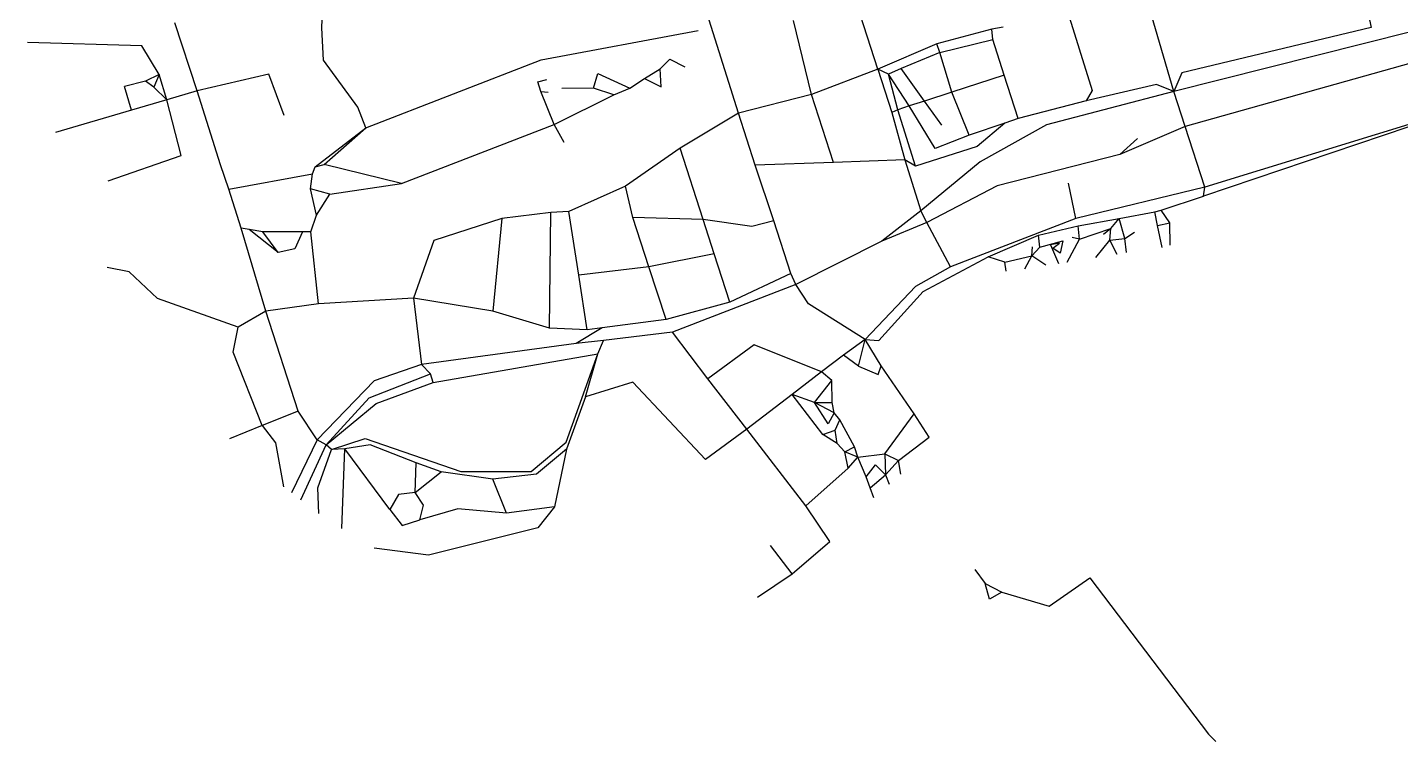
# Model space of a CAD drawing. Header units: metres. Extents: x 627742 to 631799, y 4832048 to 4835397.
# Drawn here: x 627921 to 630010, y 4832048 to 4833134 of the extents above; entities that cross this region are included whole.
import ezdxf

# ---------------------------------------------------------------- set-up
doc = ezdxf.new("R2010")
doc.units = ezdxf.units.M

msp = doc.modelspace()

# ---------------------------------------------------------------- linework, layer by layer
at = {"layer": 'ROADS'}
for points in [[(628369, 4833133.3), (628370.1, 4833170.5), (628310.5, 4833186.1), (628271.7, 4833244.6)], [(629664.8, 4833036.6), (629615.5, 4833206.8)], [(629951.4, 4833197.5), (629965.3, 4833134), (629677, 4833064.8), (629664.8, 4833036.6)], [(629002.6, 4833003.5), (628949.2, 4833172.5)], [(629214.7, 4833070.3), (629182.9, 4833169.6)], [(629501.2, 4833164.9), (629540.7, 4833038.3), (629531.6, 4833022.6)], [(628178.9, 4833037.5), (628145.2, 4833140.8)], [(629113.9, 4833031.9), (629086.6, 4833144.5)], [(630098.3, 4833145.7), (629664.8, 4833036.6)], [(628423.6, 4833012.6), (628371.3, 4833084.2), (628369, 4833133.3)], [(628435.5, 4832981.2), (628702.3, 4833084.5), (628941.3, 4833129.5)], [(629388.2, 4833131.2), (629304.3, 4833109)], [(629309, 4833096), (629389.4, 4833115.9)], [(629405.2, 4833134.2), (629388.2, 4833131.2)], [(629389.4, 4833115.9), (629388.2, 4833131.2)], [(629407.1, 4833061.6), (629389.4, 4833115.9)], [(628121.4, 4833062.4), (628095.1, 4833106.1), (627920.9, 4833111.1)], [(629304.3, 4833109), (629214.7, 4833070.3)], [(629309, 4833096), (629250.1, 4833071.7)], [(629309, 4833096), (629304.3, 4833109)], [(629327.2, 4833035.6), (629309, 4833096)], [(630112.5, 4833103.9), (629682.3, 4832983.3)], [(628883.7, 4833071.3), (628898.3, 4833085.6), (628920.8, 4833074.3)], [(628100.4, 4833052.2), (628068.3, 4833044.3)], [(628121.4, 4833062.4), (628100.4, 4833052.2)], [(628113.1, 4833043.3), (628100.4, 4833052.2)], [(628121.4, 4833062.4), (628113.1, 4833043.3)], [(628132.8, 4833024), (628121.4, 4833062.4)], [(628311.5, 4833000), (628288.1, 4833063), (628178.9, 4833037.5)], [(628702.2, 4833036.6), (628697.4, 4833051.2), (628710.9, 4833054.9)], [(628781.9, 4833041.4), (628788.5, 4833064.2), (628837.5, 4833041.8)], [(628837.5, 4833041.8), (628859.9, 4833056.2)], [(628859.9, 4833056.2), (628885.1, 4833043.7), (628883.7, 4833071.3)], [(628859.9, 4833056.2), (628883.7, 4833071.3)], [(629214.7, 4833070.3), (629113.9, 4833031.9)], [(629214.7, 4833070.3), (629235.8, 4833004.6)], [(629230.8, 4833062.7), (629214.7, 4833070.3)], [(629250.1, 4833071.7), (629230.8, 4833062.7)], [(629245.3, 4833008.8), (629230.8, 4833062.7)], [(629262.1, 4833015), (629230.8, 4833062.7)], [(629285.5, 4833022), (629250.1, 4833071.7)], [(629407.1, 4833061.6), (629327.2, 4833035.6)], [(629428.4, 4832995.7), (629407.1, 4833061.6)], [(628079.2, 4833008.3), (628068.3, 4833044.3)], [(628132.8, 4833024), (628113.1, 4833043.3)], [(628178.9, 4833037.5), (628132.8, 4833024)], [(628214.6, 4832924.9), (628178.9, 4833037.5)], [(628722.4, 4832986.5), (628702.2, 4833036.6)], [(628702.2, 4833036.6), (628713, 4833035.8)], [(628722.4, 4832986.5), (628813, 4833031.5)], [(628781.9, 4833041.4), (628733.9, 4833041.3)], [(628813, 4833031.5), (628781.9, 4833041.4)], [(628813, 4833031.5), (628837.5, 4833041.8)], [(629113.9, 4833031.9), (629002.6, 4833003.5)], [(629147.1, 4832928.6), (629113.9, 4833031.9)], [(629327.2, 4833035.6), (629285.5, 4833022)], [(629353.4, 4832969.9), (629327.2, 4833035.6)], [(629664.8, 4833036.6), (629471.4, 4832986), (629370.4, 4832929.5)], [(629664.8, 4833036.6), (629638.8, 4833047.4), (629531.6, 4833022.6)], [(629682.3, 4832983.3), (629664.8, 4833036.6)], [(628043.8, 4832900.5), (628154.9, 4832939.1), (628132.8, 4833024)], [(628132.8, 4833024), (628079.2, 4833008.3)], [(628435.5, 4832981.2), (628423.6, 4833012.6)], [(629262.1, 4833015), (629245.3, 4833008.8)], [(629285.5, 4833022), (629262.1, 4833015)], [(629353.4, 4832969.9), (629301.9, 4832950), (629262.1, 4833015)], [(629312.3, 4832985.4), (629285.5, 4833022)], [(629531.6, 4833022.6), (629428.4, 4832995.7)], [(630139.5, 4833022.6), (629710.1, 4832877.1)], [(630139.5, 4833022.6), (629712.2, 4832890.9)], [(628079.2, 4833008.3), (627963.6, 4832974.2)], [(629002.6, 4833003.5), (628913.8, 4832950.5)], [(629028.1, 4832924.3), (629002.6, 4833003.5)], [(629245.3, 4833008.8), (629235.8, 4833004.6)], [(629235.8, 4833004.6), (629255.9, 4832932.4)], [(629272, 4832923.2), (629245.3, 4833008.8)], [(629428.4, 4832995.7), (629408, 4832988.2)], [(628358.7, 4832922), (628435.5, 4832981.2)], [(628372.3, 4832925.4), (628435.5, 4832981.2)], [(628489.9, 4832896.7), (628722.4, 4832986.5)], [(628737.4, 4832959.1), (628722.4, 4832986.5)], [(629408, 4832988.2), (629366, 4832952.7), (629272, 4832923.2)], [(629408, 4832988.2), (629353.4, 4832969.9)], [(629682.3, 4832983.3), (629583, 4832940.5)], [(629712.2, 4832890.9), (629682.3, 4832983.3)], [(628913.8, 4832950.5), (628830.7, 4832892.7)], [(628948.7, 4832842), (628913.8, 4832950.5)], [(629610, 4832965), (629583, 4832940.5)], [(629147.1, 4832928.6), (629028.1, 4832924.3)], [(629255.9, 4832932.4), (629147.1, 4832928.6)], [(629255.9, 4832932.4), (629280.3, 4832855.2)], [(629272, 4832923.2), (629255.9, 4832932.4)], [(629370.4, 4832929.5), (629280.3, 4832855.2)], [(629583, 4832940.5), (629396.2, 4832893)], [(628227, 4832887.9), (628214.6, 4832924.9)], [(628227, 4832887.9), (628354.4, 4832911.2)], [(628351.7, 4832888.4), (628354.4, 4832911.2)], [(628354.4, 4832911.2), (628358.7, 4832922)], [(628358.7, 4832922), (628372.3, 4832925.4)], [(628489.9, 4832896.7), (628372.3, 4832925.4)], [(629056.2, 4832839.8), (629028.1, 4832924.3)], [(628245.8, 4832828.6), (628227, 4832887.9)], [(628360.8, 4832848.4), (628351.7, 4832888.4)], [(628380.9, 4832880.5), (628351.7, 4832888.4)], [(628380.9, 4832880.5), (628489.9, 4832896.7)], [(628830.7, 4832892.7), (628744.3, 4832854)], [(628841.7, 4832845), (628830.7, 4832892.7)], [(629396.2, 4832893), (629289.4, 4832837.2)], [(629516.1, 4832843.4), (629504.8, 4832897.2)], [(629712.2, 4832890.9), (629516.1, 4832843.4)], [(629710.1, 4832877.1), (629712.2, 4832890.9)], [(628360.8, 4832848.4), (628380.9, 4832880.5)], [(629645.7, 4832856.2), (629710.1, 4832877.1)], [(628352.2, 4832822.9), (628360.8, 4832848.4)], [(628642.7, 4832843.5), (628538.9, 4832809.7), (628508.4, 4832722.2)], [(628642.7, 4832843.5), (628628.9, 4832702.2)], [(628717.4, 4832852.6), (628642.7, 4832843.5)], [(628715.1, 4832676.4), (628717.4, 4832852.6)], [(628744.3, 4832854), (628717.4, 4832852.6)], [(628759.8, 4832757.2), (628744.3, 4832854)], [(628866.3, 4832769.8), (628841.7, 4832845)], [(628948.7, 4832842), (628841.7, 4832845)], [(628965.7, 4832789.6), (628948.7, 4832842)], [(629056.2, 4832839.8), (629023.1, 4832831.2), (628948.7, 4832842)], [(629280.3, 4832855.2), (629220.7, 4832808.8)], [(629289.4, 4832837.2), (629280.3, 4832855.2)], [(629516.1, 4832843.4), (629325.2, 4832769.8)], [(629519.5, 4832832.2), (629581.8, 4832843.5)], [(629569.1, 4832827.9), (629581.8, 4832843.5)], [(629581.8, 4832843.5), (629635.9, 4832853.4)], [(629590.3, 4832812.9), (629581.8, 4832843.5)], [(629635.9, 4832853.4), (629645.7, 4832856.2)], [(629640.2, 4832832.8), (629635.9, 4832853.4)], [(629658.7, 4832837), (629645.7, 4832856.2)], [(628283.6, 4832702.6), (628245.8, 4832828.6)], [(628258.3, 4832826.6), (628245.8, 4832828.6)], [(628302.3, 4832791.4), (628258.3, 4832826.6)], [(628278.9, 4832823.1), (628258.3, 4832826.6)], [(628339.3, 4832823.2), (628278.9, 4832823.1)], [(628302.3, 4832791.4), (628278.9, 4832823.1)], [(628339.3, 4832823.2), (628327.8, 4832797.1), (628302.3, 4832791.4)], [(628352.2, 4832822.9), (628339.3, 4832823.2)], [(628363.9, 4832713.5), (628352.2, 4832822.9)], [(629082.2, 4832759.7), (629056.2, 4832839.8)], [(629289.4, 4832837.2), (629220.7, 4832808.8)], [(629325.2, 4832769.8), (629289.4, 4832837.2)], [(629459.1, 4832817.9), (629519.5, 4832832.2)], [(629521.4, 4832811.9), (629519.5, 4832832.2)], [(629521.4, 4832811.9), (629569.1, 4832827.9)], [(629569.1, 4832827.9), (629558.1, 4832819.1)], [(629567.6, 4832810.5), (629569.1, 4832827.9)], [(629590.3, 4832812.9), (629605.2, 4832822.5)], [(629640.2, 4832832.8), (629658.7, 4832837)], [(629647.1, 4832799), (629640.2, 4832832.8)], [(629659.7, 4832802.9), (629658.7, 4832837)], [(629220.7, 4832808.8), (629089.9, 4832742.8)], [(629382.5, 4832784.8), (629459.1, 4832817.9)], [(629449.1, 4832786.7), (629450.2, 4832800.5)], [(629461.3, 4832799.6), (629459.1, 4832817.9)], [(629461.3, 4832799.6), (629496.3, 4832809.6), (629492.2, 4832790.8), (629480.8, 4832798), (629491, 4832806), (629477.4, 4832803.5), (629489.4, 4832775.1)], [(629502.5, 4832777.1), (629521.4, 4832811.9)], [(629521.4, 4832811.9), (629510.1, 4832814.4)], [(629546.5, 4832783.8), (629567.6, 4832810.5)], [(629567.6, 4832810.5), (629590.3, 4832812.9)], [(629578.8, 4832788.8), (629567.6, 4832810.5)], [(629593.2, 4832791.5), (629590.3, 4832812.9)], [(628965.7, 4832789.6), (628866.3, 4832769.8)], [(628989.6, 4832716.1), (628965.7, 4832789.6)], [(629195.5, 4832659.1), (629216.3, 4832657.9), (629283.7, 4832732.5), (629382.5, 4832784.8)], [(629408.1, 4832776.7), (629382.5, 4832784.8)], [(629408.1, 4832776.7), (629449.1, 4832786.7)], [(629438.4, 4832767), (629449.1, 4832786.7)], [(629449.1, 4832786.7), (629461.3, 4832799.6)], [(629470.1, 4832772.2), (629449.1, 4832786.7)], [(628241.6, 4832678.2), (628118.8, 4832721.8), (628075.8, 4832762.3), (628042, 4832769)], [(628866.3, 4832769.8), (628759.8, 4832757.2)], [(628892.4, 4832689.7), (628866.3, 4832769.8)], [(629082.2, 4832759.7), (628989.6, 4832716.1)], [(629089.9, 4832742.8), (629082.2, 4832759.7)], [(629325.2, 4832769.8), (629271.9, 4832739.8), (629195.5, 4832659.1)], [(629409.9, 4832763), (629408.1, 4832776.7)], [(628772.5, 4832674.1), (628759.8, 4832757.2)], [(629089.9, 4832742.8), (628902.2, 4832670.4)], [(629195.5, 4832659.1), (629109.4, 4832713.6), (629089.9, 4832742.8)], [(628508.4, 4832722.2), (628363.9, 4832713.5)], [(628508.4, 4832722.2), (628520.6, 4832621.1)], [(628628.9, 4832702.2), (628508.4, 4832722.2)], [(628283.6, 4832702.6), (628241.6, 4832678.2)], [(628363.9, 4832713.5), (628283.6, 4832702.6)], [(628332.6, 4832550.1), (628283.6, 4832702.6)], [(628715.1, 4832676.4), (628628.9, 4832702.2)], [(628989.6, 4832716.1), (628892.4, 4832689.7)], [(628278.2, 4832528.2), (628234, 4832640.2), (628241.6, 4832678.2)], [(628772.5, 4832674.1), (628715.1, 4832676.4)], [(628795.4, 4832677.1), (628755.5, 4832653.1)], [(628795.4, 4832677.1), (628772.5, 4832674.1)], [(628892.4, 4832689.7), (628795.4, 4832677.1)], [(628797.4, 4832657.7), (628755.5, 4832653.1)], [(628788.8, 4832637.6), (628797.4, 4832657.7)], [(628902.2, 4832670.4), (628797.4, 4832657.7)], [(628956.1, 4832599.3), (628902.2, 4832670.4)], [(629195.5, 4832659.1), (629162.4, 4832635.3)], [(629185.1, 4832618.8), (629195.5, 4832659.1)], [(629219.9, 4832619.4), (629195.5, 4832659.1)], [(628383.4, 4832491.8), (628434.6, 4832508.6), (628580.3, 4832458.5), (628687.4, 4832458.4), (628740.7, 4832502.9), (628788.8, 4832637.6)], [(628755.5, 4832653.1), (628520.6, 4832621.1)], [(628538.3, 4832593.9), (628788.8, 4832637.6)], [(628769.7, 4832571.8), (628788.8, 4832637.6)], [(629129.2, 4832610), (629026.4, 4832651.2), (628956.1, 4832599.3)], [(629162.4, 4832635.3), (629129.2, 4832610)], [(629185.1, 4832618.8), (629162.4, 4832635.3)], [(628520.6, 4832621.1), (628448.2, 4832596.5)], [(628534, 4832606.9), (628520.6, 4832621.1)], [(629185.1, 4832618.8), (629215, 4832605.8), (629219.9, 4832619.4)], [(629270.1, 4832546.3), (629219.9, 4832619.4)], [(628448.2, 4832596.5), (628361.5, 4832506.7)], [(628375.4, 4832499.2), (628440.9, 4832570.6), (628534, 4832606.9)], [(628375.4, 4832499.2), (628451.5, 4832562.1), (628538.3, 4832593.9)], [(628538.3, 4832593.9), (628534, 4832606.9)], [(629015.2, 4832523.1), (628952.7, 4832476.7), (628841.8, 4832594.3), (628769.7, 4832571.8)], [(629015.2, 4832523.1), (628956.1, 4832599.3)], [(629129.2, 4832610), (629084.2, 4832575.4)], [(629118.2, 4832563.3), (629144.7, 4832597)], [(629144.7, 4832597), (629129.2, 4832610)], [(629145.2, 4832563.2), (629144.7, 4832597)], [(628769.7, 4832571.8), (628741.2, 4832492.6)], [(629084.2, 4832575.4), (629015.2, 4832523.1)], [(629131.1, 4832514.9), (629084.2, 4832575.4)], [(629118.2, 4832563.3), (629084.2, 4832575.4)], [(628332.6, 4832550.1), (628278.2, 4832528.2)], [(628361.5, 4832506.7), (628332.6, 4832550.1)], [(629148.2, 4832547.8), (629139, 4832530.9), (629118.2, 4832563.3)], [(629148.2, 4832547.8), (629118.2, 4832563.3)], [(629118.2, 4832563.3), (629145.2, 4832563.2)], [(629148.2, 4832547.8), (629145.2, 4832563.2)], [(629157, 4832537.2), (629148.2, 4832547.8)], [(629149.7, 4832521.4), (629157, 4832537.2)], [(629179.2, 4832496), (629157, 4832537.2)], [(629225.1, 4832485.4), (629270.1, 4832546.3)], [(629246.1, 4832475.2), (629292.8, 4832510.8), (629270.1, 4832546.3)], [(628278.2, 4832528.2), (628228.2, 4832508.4)], [(628278.2, 4832528.2), (628298.2, 4832502.1), (628310.4, 4832435.3)], [(629105.3, 4832406.4), (629015.2, 4832523.1)], [(629131.1, 4832514.9), (629149.7, 4832521.4)], [(629152.9, 4832501.3), (629131.1, 4832514.9)], [(629152.9, 4832501.3), (629149.7, 4832521.4)], [(628361.5, 4832506.7), (628322.7, 4832426.1)], [(628337, 4832415.3), (628375.4, 4832499.2)], [(628375.4, 4832499.2), (628361.5, 4832506.7)], [(628364.4, 4832394.6), (628362.9, 4832433.4), (628383.4, 4832491.8)], [(628383.4, 4832491.8), (628375.4, 4832499.2)], [(628403.7, 4832492.8), (628383.4, 4832491.8)], [(628399.4, 4832371.9), (628403.7, 4832492.8)], [(628512.1, 4832471.4), (628442.4, 4832499), (628403.7, 4832492.8)], [(628472.2, 4832400.5), (628403.7, 4832492.8)], [(628741.2, 4832492.6), (628695.4, 4832454.6), (628629.1, 4832446.7)], [(628741.2, 4832492.6), (628722.8, 4832404.9)], [(629164.5, 4832488.6), (629152.9, 4832501.3)], [(629164.5, 4832488.6), (629179.2, 4832496)], [(629169.5, 4832463.7), (629164.5, 4832488.6)], [(629184.1, 4832480.5), (629164.5, 4832488.6)], [(629184.1, 4832480.5), (629179.2, 4832496)], [(628510.5, 4832426.4), (628512.1, 4832471.4)], [(628550.4, 4832458.1), (628512.1, 4832471.4)], [(629169.5, 4832463.7), (629184.1, 4832480.5)], [(629184.1, 4832480.5), (629225.1, 4832485.4)], [(629196.7, 4832450.1), (629184.1, 4832480.5)], [(629196.7, 4832450.1), (629211, 4832468.5), (629226.4, 4832453.4)], [(629225.1, 4832485.4), (629226.4, 4832453.4)], [(629225.1, 4832485.4), (629246.1, 4832475.2)], [(629226.4, 4832453.4), (629246.1, 4832475.2)], [(629249.7, 4832454.5), (629246.1, 4832475.2)], [(628510.5, 4832426.4), (628550.4, 4832458.1)], [(628629.1, 4832446.7), (628550.4, 4832458.1)], [(628649.7, 4832395.2), (628629.1, 4832446.7)], [(629105.3, 4832406.4), (629169.5, 4832463.7)], [(629203.2, 4832433.7), (629196.7, 4832450.1)], [(629203.2, 4832433.7), (629226.4, 4832453.4)], [(629226.4, 4832453.4), (629231.9, 4832439.1)], [(628510.5, 4832426.4), (628485.2, 4832423.3), (628472.2, 4832400.5)], [(628517.9, 4832384.9), (628523.4, 4832407.1), (628510.5, 4832426.4)], [(629208.8, 4832418.5), (629203.2, 4832433.7)], [(628722.8, 4832404.9), (628697.6, 4832372.9), (628530.9, 4832331.3), (628448.4, 4832341.9)], [(628722.8, 4832404.9), (628649.7, 4832395.2)], [(629084.3, 4832302.7), (629141.5, 4832351.8), (629105.3, 4832406.4)], [(628472.2, 4832400.5), (628490.9, 4832376.2), (628517.9, 4832384.9)], [(628649.7, 4832395.2), (628575.6, 4832401.7), (628517.9, 4832384.9)], [(629084.3, 4832302.7), (629051.2, 4832346.1)], [(629031.6, 4832267.2), (629084.3, 4832302.7)], [(629362.2, 4832309.4), (629378.1, 4832288)], [(629403.1, 4832275), (629384.7, 4832264.2), (629378.1, 4832288)], [(629378.1, 4832288), (629403.1, 4832275)], [(629403.1, 4832275), (629475.3, 4832253.4), (629537, 4832296.6), (629717.6, 4832059.1), (629728.7, 4832047.6)]]:
    msp.add_lwpolyline(points, dxfattribs=at)

doc.saveas('drawing.dxf')
